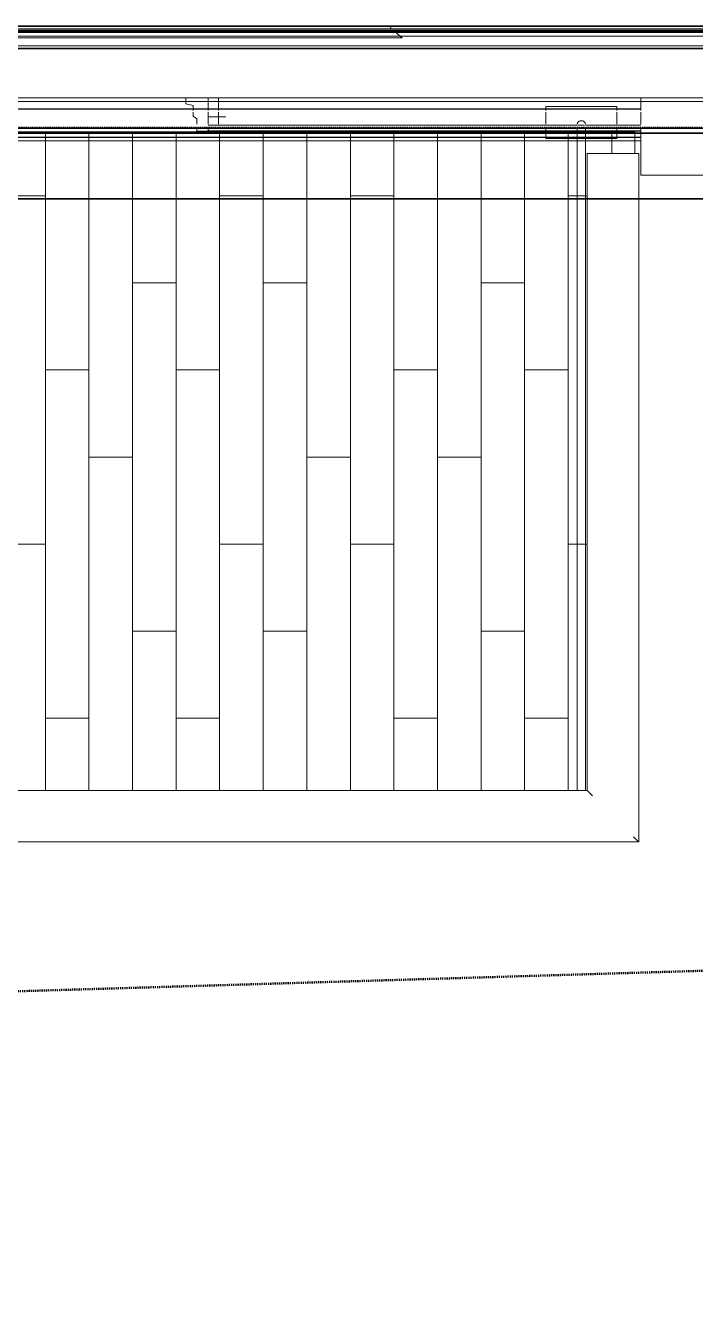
# Model space of a CAD drawing. Header units: inches. Extents: x -4235 to -464, y 9767 to 12269.
# Drawn here: x -3001.4 to -2939.9, y 9871.4 to 9989.6 of the extents above; entities that cross this region are included whole.
import ezdxf

# ---------------------------------------------------------------- set-up
doc = ezdxf.new("R2010")
doc.units = ezdxf.units.IN
doc.header["$MEASUREMENT"] = 0
doc.linetypes.add('Dash 1_16_', pattern=[0.125, 0.0625, -0.0625])
for name, color, linetype, lineweight in [('A-DOOR-1', 31, 'Continuous', 9), ('A-DOOR-FRAM', 31, 'Continuous', 20), ('A-FLOR-1', 192, 'Continuous', 9), ('A-FLOR-HRAL', 11, 'Continuous', 9), ('A-FLOR-PATT-1', 9, 'Continuous', 9), ('A-GENM', 5, 'Continuous', 9), ('A-ROOF-1', 10, 'Dash 1_16_', 9), ('A-WALL-1', 113, 'Continuous', 9), ('C-PROP-LINE-1', 91, 'Dash 1_16_', 50)]:
    doc.layers.add(name, color=color, linetype=linetype, lineweight=lineweight)

# ---------------------------------------------------------------- blocks, each defined once
blk = doc.blocks.new('Basic Wall _ EXT - FIBER CEMENT - LARGE - ___-2505169-BACKGROUND - ROOF PLAN')
at = {"layer": 'A-WALL-1'}
for p, q in [((-2984.66, 9981.94), (-2953.64, 9981.94)), ((-2953.64, 9981.94), (-2984.66, 9981.94)), ((-2953.64, 9981.91), (-2984.66, 9981.91)), ((-2953.64, 9981.91), (-2984.66, 9981.91)), ((-2953.64, 9981.94), (-2953.54, 9981.94)), ((-2953.54, 9981.94), (-2953.64, 9981.94)), ((-2953.54, 9981.91), (-2953.64, 9981.91)), ((-2953.54, 9981.91), (-2953.64, 9981.91)), ((-2953.51, 9981.94), (-2953.21, 9981.94)), ((-2953.21, 9981.94), (-2953.51, 9981.94)), ((-2953.21, 9981.91), (-2953.51, 9981.91)), ((-2953.21, 9981.91), (-2953.51, 9981.91)), ((-2953.18, 9981.94), (-2948.1, 9981.94)), ((-2948.1, 9981.94), (-2953.18, 9981.94)), ((-2948.1, 9981.91), (-2953.17, 9981.91)), ((-2948.1, 9981.91), (-2953.17, 9981.91)), ((-2948.06, 9981.94), (-2947.58, 9981.94)), ((-2947.58, 9981.94), (-2948.06, 9981.94)), ((-2947.58, 9981.91), (-2948.06, 9981.91)), ((-2947.58, 9981.91), (-2948.06, 9981.91)), ((-2947.56, 9981.94), (-2947.26, 9981.94)), ((-2947.26, 9981.94), (-2947.56, 9981.94)), ((-2947.26, 9981.91), (-2947.56, 9981.91)), ((-2947.26, 9981.91), (-2947.56, 9981.91)), ((-2947.25, 9981.94), (-2947.15, 9981.94)), ((-2947.15, 9981.94), (-2947.25, 9981.94)), ((-2947.15, 9981.91), (-2947.25, 9981.91)), ((-2947.15, 9981.91), (-2947.25, 9981.91)), ((-2947.15, 9981.94), (-2944.94, 9981.94)), ((-2944.94, 9981.94), (-2947.15, 9981.94)), ((-2944.94, 9981.91), (-2947.15, 9981.91)), ((-2944.94, 9981.91), (-2947.15, 9981.91)), ((-2953.65, 9979.9), (-2984.66, 9979.9)), ((-2953.65, 9979.9), (-2984.66, 9979.9)), ((-2984.66, 9979.87), (-2953.65, 9979.87)), ((-2953.65, 9979.87), (-2984.66, 9979.87)), ((-2953.56, 9979.9), (-2953.65, 9979.9)), ((-2953.56, 9979.9), (-2953.65, 9979.9)), ((-2953.65, 9979.87), (-2953.56, 9979.87)), ((-2953.56, 9979.87), (-2953.65, 9979.87)), ((-2950.77, 9979.9), (-2953.54, 9979.9)), ((-2950.77, 9979.9), (-2953.54, 9979.9)), ((-2953.54, 9979.87), (-2950.77, 9979.87)), ((-2950.77, 9979.87), (-2953.54, 9979.87)), ((-2950.66, 9979.9), (-2950.72, 9979.9)), ((-2950.66, 9979.9), (-2950.72, 9979.9)), ((-2950.72, 9979.87), (-2950.66, 9979.87)), ((-2950.66, 9979.87), (-2950.72, 9979.87)), ((-2950.6, 9979.9), (-2950.66, 9979.9)), ((-2950.6, 9979.9), (-2950.66, 9979.9)), ((-2950.66, 9979.87), (-2950.59, 9979.87)), ((-2950.59, 9979.87), (-2950.66, 9979.87)), ((-2950.49, 9979.9), (-2950.58, 9979.9)), ((-2950.49, 9979.9), (-2950.58, 9979.9)), ((-2950.58, 9979.87), (-2950.49, 9979.87)), ((-2950.49, 9979.87), (-2950.58, 9979.87)), ((-2950.4, 9979.9), (-2950.49, 9979.9)), ((-2950.4, 9979.9), (-2950.49, 9979.9)), ((-2950.49, 9979.87), (-2950.4, 9979.87)), ((-2950.4, 9979.87), (-2950.49, 9979.87)), ((-2950.3, 9979.9), (-2950.4, 9979.9)), ((-2950.3, 9979.9), (-2950.4, 9979.9)), ((-2950.4, 9979.87), (-2950.3, 9979.87)), ((-2950.3, 9979.87), (-2950.4, 9979.87)), ((-2950.21, 9979.9), (-2950.3, 9979.9)), ((-2950.21, 9979.9), (-2950.3, 9979.9)), ((-2950.3, 9979.87), (-2950.21, 9979.87)), ((-2950.21, 9979.87), (-2950.3, 9979.87)), ((-2950.13, 9979.9), (-2950.21, 9979.9)), ((-2950.13, 9979.9), (-2950.21, 9979.9)), ((-2950.21, 9979.87), (-2950.13, 9979.87)), ((-2950.13, 9979.87), (-2950.21, 9979.87)), ((-2950.07, 9979.9), (-2950.13, 9979.9)), ((-2950.07, 9979.9), (-2950.13, 9979.9)), ((-2950.13, 9979.87), (-2950.07, 9979.87)), ((-2950.07, 9979.87), (-2950.13, 9979.87)), ((-2947.17, 9979.9), (-2950.02, 9979.9)), ((-2947.17, 9979.9), (-2950.02, 9979.9)), ((-2950.02, 9979.87), (-2947.17, 9979.87)), ((-2947.17, 9979.87), (-2950.02, 9979.87)), ((-2944.94, 9979.9), (-2947.15, 9979.9)), ((-2944.94, 9979.9), (-2947.15, 9979.9)), ((-2947.15, 9979.87), (-2944.94, 9979.87)), ((-2944.94, 9979.87), (-2947.15, 9979.87))]:
    blk.add_line(p, q, dxfattribs=at)
blk = doc.blocks.new('Basic Wall _ EXT - FIBER CEMENT - LARGE - ___-2162463-BACKGROUND - ROOF PLAN')
at = {"layer": 'A-WALL-1'}
for p, q in [((-3050.64, 9981.94), (-2953.64, 9981.94)), ((-2953.64, 9981.94), (-3050.64, 9981.94)), ((-2953.64, 9981.91), (-3050.64, 9981.91)), ((-2953.64, 9981.91), (-3050.64, 9981.91)), ((-2953.64, 9981.94), (-2953.54, 9981.94)), ((-2953.54, 9981.94), (-2953.64, 9981.94)), ((-2953.54, 9981.91), (-2953.64, 9981.91)), ((-2953.54, 9981.91), (-2953.64, 9981.91)), ((-2953.51, 9981.94), (-2953.21, 9981.94)), ((-2953.21, 9981.94), (-2953.51, 9981.94)), ((-2953.21, 9981.91), (-2953.51, 9981.91)), ((-2953.21, 9981.91), (-2953.51, 9981.91)), ((-2953.18, 9981.94), (-2948.1, 9981.94)), ((-2948.1, 9981.94), (-2953.18, 9981.94)), ((-2948.1, 9981.91), (-2953.17, 9981.91)), ((-2948.1, 9981.91), (-2953.17, 9981.91)), ((-2948.06, 9981.94), (-2947.58, 9981.94)), ((-2947.58, 9981.94), (-2948.06, 9981.94)), ((-2947.58, 9981.91), (-2948.06, 9981.91)), ((-2947.58, 9981.91), (-2948.06, 9981.91)), ((-2947.56, 9981.94), (-2947.26, 9981.94)), ((-2947.26, 9981.94), (-2947.56, 9981.94)), ((-2947.26, 9981.91), (-2947.56, 9981.91)), ((-2947.26, 9981.91), (-2947.56, 9981.91)), ((-2947.25, 9981.94), (-2947.15, 9981.94)), ((-2947.15, 9981.94), (-2947.25, 9981.94)), ((-2947.15, 9981.91), (-2947.25, 9981.91)), ((-2947.15, 9981.91), (-2947.25, 9981.91)), ((-2947.15, 9981.94), (-2944.94, 9981.94)), ((-2944.94, 9981.94), (-2947.15, 9981.94)), ((-2944.94, 9981.91), (-2947.15, 9981.91)), ((-2944.94, 9981.91), (-2947.15, 9981.91)), ((-2953.65, 9979.32), (-3050.65, 9979.32)), ((-2953.65, 9979.31), (-3050.64, 9979.31)), ((-2953.65, 9979.31), (-3050.64, 9979.31)), ((-2953.65, 9979.3), (-3050.64, 9979.3)), ((-2953.54, 9979.32), (-2953.65, 9979.32)), ((-2953.54, 9979.31), (-2953.65, 9979.31)), ((-2953.54, 9979.31), (-2953.65, 9979.31)), ((-2953.54, 9979.3), (-2953.65, 9979.3)), ((-2953.23, 9979.32), (-2953.54, 9979.32)), ((-2953.22, 9979.31), (-2953.54, 9979.31)), ((-2953.22, 9979.31), (-2953.54, 9979.31)), ((-2953.22, 9979.3), (-2953.54, 9979.3)), ((-2952.72, 9979.32), (-2953.21, 9979.32)), ((-2952.72, 9979.31), (-2953.21, 9979.31)), ((-2952.72, 9979.31), (-2953.21, 9979.31)), ((-2952.71, 9979.3), (-2953.21, 9979.3)), ((-2952.05, 9979.32), (-2952.69, 9979.32)), ((-2952.05, 9979.31), (-2952.69, 9979.31)), ((-2952.05, 9979.31), (-2952.69, 9979.31)), ((-2952.04, 9979.3), (-2952.69, 9979.3)), ((-2951.27, 9979.32), (-2952.02, 9979.32)), ((-2951.27, 9979.31), (-2952.02, 9979.31)), ((-2951.27, 9979.31), (-2952.02, 9979.31)), ((-2951.26, 9979.3), (-2952.02, 9979.3)), ((-2950.77, 9979.32), (-2951.24, 9979.32)), ((-2950.77, 9979.31), (-2951.24, 9979.31)), ((-2950.77, 9979.31), (-2951.24, 9979.31)), ((-2950.77, 9979.3), (-2951.24, 9979.3)), ((-2950.66, 9979.32), (-2950.72, 9979.32)), ((-2950.66, 9979.31), (-2950.72, 9979.31)), ((-2950.66, 9979.31), (-2950.72, 9979.31)), ((-2950.66, 9979.3), (-2950.72, 9979.3)), ((-2950.58, 9979.32), (-2950.66, 9979.32)), ((-2950.58, 9979.31), (-2950.66, 9979.31)), ((-2950.58, 9979.31), (-2950.66, 9979.31)), ((-2950.58, 9979.3), (-2950.66, 9979.3)), ((-2950.49, 9979.32), (-2950.58, 9979.32)), ((-2950.49, 9979.31), (-2950.58, 9979.31)), ((-2950.49, 9979.31), (-2950.58, 9979.31)), ((-2950.49, 9979.3), (-2950.58, 9979.3)), ((-2950.43, 9979.32), (-2950.49, 9979.32)), ((-2950.43, 9979.31), (-2950.49, 9979.31)), ((-2950.43, 9979.31), (-2950.49, 9979.31)), ((-2950.43, 9979.3), (-2950.49, 9979.3)), ((-2950.3, 9979.32), (-2950.4, 9979.32)), ((-2950.3, 9979.31), (-2950.4, 9979.31)), ((-2950.3, 9979.31), (-2950.4, 9979.31)), ((-2950.3, 9979.3), (-2950.4, 9979.3)), ((-2950.21, 9979.32), (-2950.3, 9979.32)), ((-2950.21, 9979.31), (-2950.3, 9979.31)), ((-2950.21, 9979.31), (-2950.3, 9979.31)), ((-2950.21, 9979.3), (-2950.3, 9979.3)), ((-2950.13, 9979.32), (-2950.21, 9979.32)), ((-2950.13, 9979.31), (-2950.21, 9979.31)), ((-2950.13, 9979.31), (-2950.21, 9979.31)), ((-2950.13, 9979.3), (-2950.21, 9979.3)), ((-2950.07, 9979.32), (-2950.13, 9979.32)), ((-2950.07, 9979.31), (-2950.13, 9979.31)), ((-2950.07, 9979.31), (-2950.13, 9979.31)), ((-2950.07, 9979.3), (-2950.13, 9979.3)), ((-2949.59, 9979.32), (-2950.02, 9979.32)), ((-2949.59, 9979.31), (-2950.02, 9979.31)), ((-2949.59, 9979.31), (-2950.02, 9979.31)), ((-2949.58, 9979.3), (-2950.02, 9979.3)), ((-2948.81, 9979.32), (-2949.56, 9979.32)), ((-2948.8, 9979.31), (-2949.56, 9979.31)), ((-2948.8, 9979.31), (-2949.56, 9979.31)), ((-2948.8, 9979.3), (-2949.56, 9979.3)), ((-2948.13, 9979.32), (-2948.77, 9979.32)), ((-2948.13, 9979.31), (-2948.77, 9979.31)), ((-2948.13, 9979.31), (-2948.77, 9979.31)), ((-2948.12, 9979.3), (-2948.77, 9979.3)), ((-2947.6, 9979.32), (-2948.1, 9979.32)), ((-2947.6, 9979.31), (-2948.1, 9979.31)), ((-2947.6, 9979.31), (-2948.1, 9979.31)), ((-2947.6, 9979.3), (-2948.1, 9979.3)), ((-2947.27, 9979.32), (-2947.58, 9979.32)), ((-2947.27, 9979.31), (-2947.58, 9979.31)), ((-2947.27, 9979.31), (-2947.58, 9979.31)), ((-2947.27, 9979.3), (-2947.58, 9979.3)), ((-2947.15, 9979.32), (-2947.26, 9979.32)), ((-2947.15, 9979.31), (-2947.26, 9979.31)), ((-2947.15, 9979.31), (-2947.26, 9979.31)), ((-2947.15, 9979.3), (-2947.26, 9979.3)), ((-2944.94, 9979.32), (-2947.15, 9979.32)), ((-2944.94, 9979.31), (-2947.15, 9979.31)), ((-2944.94, 9979.31), (-2947.15, 9979.31)), ((-2944.94, 9979.3), (-2947.15, 9979.3)), ((-3053.52, 9978.98), (-2950.77, 9978.98)), ((-2953.65, 9979.28), (-3050.64, 9979.28)), ((-2953.65, 9979.28), (-3050.64, 9979.28)), ((-2953.54, 9979.28), (-2953.65, 9979.28)), ((-2953.54, 9979.28), (-2953.65, 9979.28)), ((-2953.22, 9979.28), (-2953.54, 9979.28)), ((-2953.22, 9979.28), (-2953.54, 9979.28)), ((-2952.71, 9979.28), (-2953.21, 9979.28)), ((-2952.71, 9979.28), (-2953.21, 9979.28)), ((-2952.04, 9979.28), (-2952.69, 9979.28)), ((-2952.04, 9979.28), (-2952.69, 9979.28)), ((-2951.26, 9979.28), (-2952.02, 9979.28)), ((-2951.26, 9979.28), (-2952.02, 9979.28)), ((-2950.77, 9979.28), (-2951.24, 9979.28)), ((-2950.77, 9979.28), (-2951.24, 9979.28)), ((-2950.66, 9979.28), (-2950.72, 9979.28)), ((-2950.66, 9979.28), (-2950.72, 9979.28)), ((-2950.72, 9978.98), (-2950.66, 9978.98)), ((-2950.58, 9979.28), (-2950.66, 9979.28)), ((-2950.58, 9979.28), (-2950.66, 9979.28)), ((-2950.66, 9978.98), (-2950.58, 9978.98)), ((-2950.49, 9979.28), (-2950.58, 9979.28)), ((-2950.49, 9979.28), (-2950.58, 9979.28)), ((-2950.58, 9978.98), (-2950.49, 9978.98)), ((-2950.42, 9979.28), (-2950.49, 9979.28)), ((-2950.42, 9979.28), (-2950.49, 9979.28)), ((-2950.49, 9978.98), (-2950.4, 9978.98)), ((-2950.3, 9979.28), (-2950.4, 9979.28)), ((-2950.3, 9979.28), (-2950.4, 9979.28)), ((-2950.39, 9978.98), (-2950.3, 9978.98)), ((-2950.21, 9979.28), (-2950.3, 9979.28)), ((-2950.21, 9979.28), (-2950.3, 9979.28)), ((-2950.3, 9978.98), (-2950.21, 9978.98)), ((-2950.13, 9979.28), (-2950.21, 9979.28)), ((-2950.13, 9979.28), (-2950.21, 9979.28)), ((-2950.21, 9978.98), (-2950.13, 9978.98)), ((-2950.07, 9979.28), (-2950.13, 9979.28)), ((-2950.07, 9979.28), (-2950.13, 9979.28)), ((-2950.13, 9978.98), (-2950.07, 9978.98)), ((-2949.58, 9979.28), (-2950.02, 9979.28)), ((-2949.58, 9979.28), (-2950.02, 9979.28)), ((-2950.02, 9978.98), (-2944.94, 9978.98)), ((-2948.79, 9979.28), (-2949.56, 9979.28)), ((-2948.79, 9979.28), (-2949.56, 9979.28)), ((-2948.12, 9979.28), (-2948.77, 9979.28)), ((-2948.12, 9979.28), (-2948.77, 9979.28)), ((-2947.6, 9979.28), (-2948.1, 9979.28)), ((-2947.6, 9979.28), (-2948.1, 9979.28)), ((-2947.27, 9979.28), (-2947.58, 9979.28)), ((-2947.27, 9979.28), (-2947.58, 9979.28)), ((-2947.15, 9979.28), (-2947.26, 9979.28)), ((-2947.15, 9979.28), (-2947.26, 9979.28)), ((-2944.94, 9979.28), (-2947.15, 9979.28)), ((-2944.94, 9979.28), (-2947.15, 9979.28))]:
    blk.add_line(p, q, dxfattribs=at)
blk = doc.blocks.new('Basic Wall _ EXT - FIBER CEMENT - SMALL - ___-2145937-BACKGROUND - ROOF PLAN')
at = {"layer": 'A-WALL-1'}
for p, q in [((-2077.05, 9988.94), (-3851.97, 9988.94)), ((-2077.1, 9988.99), (-3851.93, 9988.99)), ((-2077.11, 9989), (-3851.92, 9989)), ((-2077.18, 9989.07), (-3851.85, 9989.07)), ((-2077.17, 9989.06), (-3851.85, 9989.06)), ((-2077.17, 9989.06), (-3851.85, 9989.06)), ((-2077.2, 9989.09), (-3851.82, 9989.09)), ((-2077.24, 9989.13), (-3851.78, 9989.13)), ((-2077.25, 9989.14), (-3851.77, 9989.14)), ((-2077.4, 9989.29), (-3851.63, 9989.29)), ((-2077.6, 9989.49), (-3851.42, 9989.49)), ((-2077.67, 9989.56), (-3851.35, 9989.56)), ((-3853.2, 9987.72), (-2075.83, 9987.72)), ((-2075.83, 9987.72), (-3853.2, 9987.72)), ((-3852.33, 9988.59), (-2076.7, 9988.59)), ((-2076.7, 9988.59), (-3852.33, 9988.59)), ((-2075.54, 9987.44), (-3853.48, 9987.44)), ((-2075.54, 9987.44), (-3853.48, 9987.44)), ((-2075.62, 9987.51), (-3853.4, 9987.51)), ((-2075.62, 9987.51), (-3853.4, 9987.51)), ((-2070.72, 9982.61), (-3858.3, 9982.61)), ((-2070.72, 9982.61), (-3858.3, 9982.61)), ((-2067.77, 9979.66), (-3861.25, 9979.66)), ((-2067.84, 9979.73), (-3861.19, 9979.73)), ((-3860.81, 9980.11), (-2068.22, 9980.11)), ((-2068.29, 9980.19), (-3860.73, 9980.19)), ((-2068.29, 9980.19), (-3860.73, 9980.19)), ((-3867.29, 9973.63), (-2061.73, 9973.63)), ((-2061.73, 9973.63), (-3867.29, 9973.63)), ((-2061.81, 9973.7), (-3867.21, 9973.7)), ((-2061.81, 9973.7), (-3867.21, 9973.7))]:
    blk.add_line(p, q, dxfattribs=at)
blk = doc.blocks.new('Door-Inswing-Andersen-400_Series-Single - 3_ 0-1_8_ x 6_ 7-1_2_ - 3rd floor-V59-BACKGROUND - ROOF PLAN')
at = {"layer": 'A-DOOR-FRAM'}
for p, q in [((-18.06, -2.01), (-18.06, -1.69)), ((-18.06, -2.01), (-18.06, -1.69)), ((-18.06, -2.69), (-18.06, -2.01)), ((-18.06, -2.69), (-18.06, -2.01)), ((-16, -2.23), (-16.69, -2.39)), ((-16, -1.69), (-16, -2.01)), ((-16, -2.01), (-16, -2.23)), ((16, -1.69), (16, -2.01)), ((16, -2.01), (16, -2.23)), ((16, -2.23), (16.69, -2.39)), ((18.06, -2.01), (18.06, -1.69)), ((18.06, -1.69), (18.06, -2.01)), ((18.06, -2.69), (18.06, -2.01)), ((18.06, -2.01), (18.06, -2.69)), ((-19.69, -3.44), (-18.06, -3.44)), ((-18.06, -2.84), (-18.06, -2.72)), ((-18.06, -2.84), (-18.06, -2.72)), ((-18.06, -4.11), (-18.06, -3)), ((-18.06, -4.11), (-18.06, -3)), ((-16.69, -3.39), (-17.03, -3.63)), ((-16.69, -2.39), (-16.69, -2.69)), ((-16.69, -2.72), (-16.69, -2.84)), ((-16.69, -3), (-16.69, -3.39)), ((16.69, -2.39), (16.69, -2.69)), ((16.69, -2.72), (16.69, -2.84)), ((16.69, -3), (16.69, -3.39)), ((16.69, -3.39), (17.03, -3.63)), ((18.06, -2.84), (18.06, -2.72)), ((18.06, -2.72), (18.06, -2.84)), ((18.06, -4.11), (18.06, -3)), ((18.06, -3), (18.06, -4.11)), ((19.69, -3.44), (18.06, -3.44)), ((-18.06, -4.75), (-18.06, -4.56)), ((-18.06, -4.8), (-18.06, -4.56)), ((-17.03, -3.63), (-17.03, -4.11)), ((-17.03, -4.56), (-17.03, -4.75)), ((17.03, -3.63), (17.03, -4.11)), ((17.03, -4.56), (17.03, -4.75)), ((18.06, -4.75), (18.06, -4.56)), ((18.06, -4.56), (18.06, -4.8)), ((-18.06, -4.75), (-17.03, -4.75)), ((18.06, -4.75), (17.03, -4.75))]:
    blk.add_line(p, q, dxfattribs=at)
blk = doc.blocks.new('Family1 - SCUPPER-V154-BACKGROUND - ROOF PLAN')
at = {"layer": 'A-GENM'}
for p, q in [((-5, 8.81), (5, 8.81)), ((-5, 4.97), (-5, 8.81)), ((5, 8.81), (5, 4.97)), ((-5, 4.56), (-5, 4.97)), ((5, 4.97), (5, 4.56)), ((-5, 3), (-5, 4.11)), ((5, 4.11), (5, 3)), ((-5, 2.01), (-5, 2.84)), ((5, 2.84), (5, 2.01)), ((-5, 1.69), (-5, 2.01)), ((5, 2.01), (5, 1.69))]:
    blk.add_line(p, q, dxfattribs=at)
blk = doc.blocks.new('Railing - Baluster_01-V160-BACKGROUND - ROOF PLAN')
at = {"layer": 'A-FLOR-HRAL'}
for p, q in [((-0.59, 1.18), (0.59, 1.18)), ((-0.59, 0.59), (-0.59, 1.18)), ((0.59, 1.18), (0.59, 0.59))]:
    blk.add_line(p, q, dxfattribs=at)
blk = doc.blocks.new('Railing - Railing-2700302-BACKGROUND - ROOF PLAN')
at = {"layer": 'A-FLOR-HRAL'}
for p, q in [((-3059.17, 9977.83), (-3059.17, 9973.7)), ((-3059.17, 9977.83), (-3058.7, 9977.83)), ((-3058.7, 9977.83), (-3054.92, 9977.83)), ((-3054.92, 9977.83), (-3054.45, 9977.83)), ((-3054.45, 9973.7), (-3054.45, 9977.83)), ((-2949.85, 9977.83), (-2949.85, 9973.7)), ((-2949.85, 9977.83), (-2949.38, 9977.83)), ((-2949.38, 9977.83), (-2945.6, 9977.83)), ((-2945.6, 9977.83), (-2945.12, 9977.83)), ((-2945.12, 9973.7), (-2945.12, 9977.83)), ((-3059.17, 9973.7), (-3059.17, 9973.63)), ((-3059.17, 9973.63), (-3059.17, 9914.58)), ((-3054.45, 9973.63), (-3054.45, 9973.7)), ((-3054.45, 9919.3), (-3054.45, 9973.63)), ((-2949.85, 9973.7), (-2949.85, 9973.63)), ((-2949.85, 9973.63), (-2949.85, 9919.3)), ((-2945.12, 9973.63), (-2945.12, 9973.7)), ((-2945.12, 9914.58), (-2945.12, 9973.63)), ((-2949.85, 9919.3), (-3054.45, 9919.3)), ((-3059.17, 9914.58), (-2945.12, 9914.58))]:
    blk.add_line(p, q, dxfattribs=at)
for points, knots in [([(-3054.92, 9918.83), (-3054.88, 9918.87), (-3054.82, 9918.93), (-3054.74, 9919.01), (-3054.69, 9919.06), (-3054.66, 9919.09), (-3054.62, 9919.13), (-3054.59, 9919.16), (-3054.57, 9919.18), (-3054.54, 9919.21), (-3054.51, 9919.24), (-3054.48, 9919.27), (-3054.46, 9919.29), (-3054.45, 9919.3), (-3054.45, 9919.3)], [0, 0, 0, 0, 0.166667, 0.25, 0.333333, 0.375, 0.416667, 0.5, 0.541667, 0.583333, 0.666667, 0.75, 0.833333, 1, 1, 1, 1]), ([(-2949.38, 9918.83), (-2949.42, 9918.87), (-2949.48, 9918.93), (-2949.56, 9919.01), (-2949.6, 9919.06), (-2949.64, 9919.09), (-2949.67, 9919.13), (-2949.7, 9919.16), (-2949.73, 9919.18), (-2949.76, 9919.21), (-2949.79, 9919.24), (-2949.81, 9919.27), (-2949.84, 9919.29), (-2949.85, 9919.3), (-2949.85, 9919.3)], [0, 0, 0, 0, 0.166667, 0.25, 0.333333, 0.375, 0.416667, 0.5, 0.541667, 0.583333, 0.666667, 0.75, 0.833333, 1, 1, 1, 1]), ([(-3059.17, 9914.58), (-3059.17, 9914.58), (-3059.16, 9914.59), (-3059.14, 9914.61), (-3059.11, 9914.64), (-3059.08, 9914.67), (-3059.06, 9914.69), (-3059.03, 9914.72), (-3058.99, 9914.76), (-3058.95, 9914.8), (-3058.91, 9914.84), (-3058.87, 9914.88), (-3058.8, 9914.95), (-3058.74, 9915.01), (-3058.7, 9915.05)], [0, 0, 0, 0, 0.166667, 0.25, 0.333333, 0.416667, 0.458333, 0.5, 0.583333, 0.666667, 0.708333, 0.75, 0.833333, 1, 1, 1, 1]), ([(-2945.12, 9914.58), (-2945.12, 9914.58), (-2945.13, 9914.59), (-2945.16, 9914.61), (-2945.19, 9914.64), (-2945.21, 9914.67), (-2945.24, 9914.69), (-2945.27, 9914.72), (-2945.31, 9914.76), (-2945.35, 9914.8), (-2945.39, 9914.84), (-2945.42, 9914.88), (-2945.49, 9914.95), (-2945.55, 9915.01), (-2945.6, 9915.05)], [0, 0, 0, 0, 0.166667, 0.25, 0.333333, 0.416667, 0.458333, 0.5, 0.583333, 0.666667, 0.708333, 0.75, 0.833333, 1, 1, 1, 1])]:
    blk.add_open_spline(points, degree=3, knots=knots, dxfattribs=at)
blk.add_blockref('Railing - Baluster_01-V160-BACKGROUND - ROOF PLAN', (-3056.81, 9977.24))
blk = doc.blocks.new('Walls 52 - Walls 1-2573848-BACKGROUND - ROOF PLAN')
at = {"layer": 'A-WALL-1'}
for p, q in [((-2953.65, 9982.13), (-2953.65, 9981.79)), ((-2953.65, 9982.13), (-2953.54, 9982.13)), ((-2953.21, 9982.13), (-2953.65, 9982.13)), ((-2953.54, 9982.13), (-2952.69, 9982.13)), ((-2952.69, 9982.13), (-2953.21, 9982.13)), ((-2952.69, 9982.13), (-2952.02, 9982.13)), ((-2952.02, 9982.13), (-2952.69, 9982.13)), ((-2952.02, 9982.13), (-2948.77, 9982.13)), ((-2951.24, 9982.13), (-2952.02, 9982.13)), ((-2950.4, 9982.13), (-2951.24, 9982.13)), ((-2949.56, 9982.13), (-2950.4, 9982.13)), ((-2948.77, 9982.13), (-2949.56, 9982.13)), ((-2948.77, 9982.13), (-2947.15, 9982.13)), ((-2948.1, 9982.13), (-2948.77, 9982.13)), ((-2947.58, 9982.13), (-2948.1, 9982.13)), ((-2947.26, 9982.13), (-2947.58, 9982.13)), ((-2947.15, 9982.13), (-2947.26, 9982.13)), ((-2947.15, 9981.79), (-2947.15, 9982.13)), ((-2953.65, 9981.62), (-2953.65, 9980.52)), ((-2947.15, 9980.52), (-2947.15, 9981.62)), ((-2953.65, 9980.07), (-2953.65, 9979.66)), ((-2953.65, 9979.66), (-2953.65, 9979.2)), ((-2950.77, 9980.07), (-2950.77, 9979.66)), ((-2950.77, 9979.66), (-2950.77, 9979.2)), ((-2950.02, 9979.66), (-2950.02, 9980.07)), ((-2950.02, 9979.2), (-2950.02, 9979.66)), ((-2947.15, 9979.66), (-2947.15, 9980.07)), ((-2947.15, 9979.2), (-2947.15, 9979.66)), ((-2953.65, 9979.2), (-2953.21, 9979.2)), ((-2947.15, 9979.2), (-2953.65, 9979.2)), ((-2953.21, 9979.2), (-2950.77, 9979.2)), ((-2950.77, 9979.2), (-2950.77, 9973.7)), ((-2950.72, 9979.2), (-2950.66, 9979.2)), ((-2950.66, 9979.2), (-2950.59, 9979.2)), ((-2950.58, 9979.2), (-2950.49, 9979.2)), ((-2950.49, 9979.2), (-2950.4, 9979.2)), ((-2950.4, 9979.2), (-2950.3, 9979.2)), ((-2950.3, 9979.2), (-2950.21, 9979.2)), ((-2950.21, 9979.2), (-2950.13, 9979.2)), ((-2950.13, 9979.2), (-2950.07, 9979.2)), ((-2950.02, 9973.7), (-2950.02, 9979.2)), ((-2950.02, 9979.2), (-2948.1, 9979.2)), ((-2948.1, 9979.2), (-2947.58, 9979.2)), ((-2947.58, 9979.2), (-2947.26, 9979.2)), ((-2947.26, 9979.2), (-2947.15, 9979.2)), ((-2950.77, 9973.7), (-2950.77, 9973.63)), ((-2950.77, 9973.63), (-2950.77, 9919.3)), ((-2950.02, 9973.63), (-2950.02, 9973.7)), ((-2950.02, 9919.3), (-2950.02, 9973.63))]:
    blk.add_line(p, q, dxfattribs=at)
for start_param, end_param in [(2.879793, 3.109327), (2.617994, 2.879793), (2.356194, 2.617994), (1.832596, 2.356194), (1.570796, 1.832596), (1.308997, 1.570796), (1.047198, 1.308997), (0.785398, 1.047198), (0.032265, 0.785398), (4.213302, 4.41373), (4.45059, 4.587024), (4.837754, 4.974188), (5.011, 5.211476)]:
    blk.add_ellipse((-2950.4, 9980.51), major_axis=(0.375, 0), ratio=0.86769, start_param=start_param, end_param=end_param, dxfattribs=at)
blk = doc.blocks.new('Family - ___-2835860-BACKGROUND - ROOF PLAN')
at = {"layer": 'C-PROP-LINE-1'}
blk.add_line((-2636.92, 9980.19), (-3860.72, 9980.19), dxfattribs=at)
blk = doc.blocks.new('Family - ___-2835932-BACKGROUND - ROOF PLAN')
at = {"layer": 'C-PROP-LINE-1'}
blk.add_line((-2067.92, 9980.19), (-3860.72, 9980.19), dxfattribs=at)
blk = doc.blocks.new('Family - ___-2855424-BACKGROUND - ROOF PLAN')
at = {"layer": 'C-PROP-LINE-1'}
blk.add_line((-3987.11, 9871.38), (-600.6, 9972.76), dxfattribs=at)

msp = doc.modelspace()

# ---------------------------------------------------------------- hatches: boundary and pattern name
at = {"layer": 'A-FLOR-PATT-1'}
h = msp.add_hatch(dxfattribs=at)
h.set_pattern_fill('FP_41', color=256, style=0, pattern_type=2)
h.set_pattern_definition([(90, (-2283.613, 11021.939), (-4, 2e-16), []), (180, (-2283.613, 11021.939), (-8, -8), [4, -28]), (180, (-2287.613, 11037.939), (-8, -8), [4, -28])])
h.paths.add_polyline_path([(-3054.27, 9919.3), (-2949.85, 9919.3), (-2949.83, 9977.83), (-2945.49, 9977.83), (-2945.49, 9979.83), (-3058.81, 9979.83), (-3058.81, 9977.83), (-3057.4, 9977.83), (-3057.4, 9978.42), (-3056.22, 9978.42), (-3056.22, 9977.83), (-3054.45, 9977.83), (-3054.41, 9919.3)], flags=0)

# ---------------------------------------------------------------- linework, layer by layer
at = {"layer": 'A-FLOR-1'}
for p, q in [((-2953.56, 9979.83), (-3050.64, 9979.83)), ((-2950.77, 9979.83), (-2953.54, 9979.83)), ((-2950.66, 9979.83), (-2950.72, 9979.83)), ((-2950.58, 9979.83), (-2950.66, 9979.83)), ((-2950.49, 9979.83), (-2950.58, 9979.83)), ((-2950.4, 9979.83), (-2950.49, 9979.83)), ((-2950.3, 9979.83), (-2950.4, 9979.83)), ((-2950.21, 9979.83), (-2950.3, 9979.83)), ((-2950.13, 9979.83), (-2950.21, 9979.83)), ((-2950.07, 9979.83), (-2950.13, 9979.83)), ((-2947.17, 9979.83), (-2950.02, 9979.83)), ((-2945.49, 9979.83), (-2947.15, 9979.83)), ((-2945.49, 9979.32), (-2945.49, 9979.83)), ((-2945.49, 9979.06), (-2945.49, 9979.28)), ((-2945.49, 9977.83), (-2945.49, 9979))]:
    msp.add_line(p, q, dxfattribs=at)
at = {"layer": 'A-ROOF-1'}
for p, q in [((-2967.95, 9989.4), (-2967.86, 9989.33)), ((-2967.36, 9988.89), (-2966.85, 9988.44)), ((-3851.85, 9982.94), (-2076.17, 9982.94))]:
    msp.add_line(p, q, dxfattribs=at)
at = {"layer": 'A-WALL-1'}
for p, q in [((-3851.85, 9989.06), (-2077.17, 9989.06)), ((-2966.85, 9988.44), (-2967.36, 9988.89)), ((-3274.24, 9988.44), (-2966.85, 9988.44)), ((-2076.17, 9982.94), (-3851.85, 9982.94)), ((-2984.66, 9981.94), (-2984.66, 9982.94)), ((-2983.71, 9982.94), (-2983.71, 9981.94)), ((-2944.94, 9982.94), (-2944.94, 9981.79)), ((-2984.66, 9981.79), (-2984.66, 9981.91)), ((-2983.71, 9981.91), (-2983.71, 9981.79)), ((-2984.66, 9980.52), (-2984.66, 9981.62)), ((-2983.71, 9981.19), (-2984.66, 9981.19)), ((-2983.71, 9980.52), (-2983.71, 9981.62)), ((-2944.94, 9981.62), (-2944.94, 9980.52)), ((-2068.3, 9980.19), (-3860.72, 9980.19)), ((-2984.66, 9980.44), (-2950.77, 9980.44)), ((-2950.72, 9980.44), (-2950.1, 9980.44)), ((-2950.02, 9980.44), (-2944.94, 9980.44))]:
    msp.add_line(p, q, dxfattribs=at)

# ---------------------------------------------------------------- block references
at = {"layer": 'A-DOOR-1'}
msp.add_blockref('Door-Inswing-Andersen-400_Series-Single - 3_ 0-1_8_ x 6_ 7-1_2_ - 3rd floor-V59-BACKGROUND - ROOF PLAN', (-3002.72, 9984.63), dxfattribs=at)
at = {"layer": 'A-FLOR-HRAL'}
msp.add_blockref('Railing - Railing-2700302-BACKGROUND - ROOF PLAN', (0, 0), dxfattribs=at)
at = {"layer": 'A-GENM', "rotation": 180}
msp.add_blockref('Family1 - SCUPPER-V154-BACKGROUND - ROOF PLAN', (-2939.94, 9984.63), dxfattribs=at)
at = {"layer": 'A-WALL-1'}
for name in ['Basic Wall _ EXT - FIBER CEMENT - SMALL - ___-2145937-BACKGROUND - ROOF PLAN', 'Basic Wall _ EXT - FIBER CEMENT - LARGE - ___-2162463-BACKGROUND - ROOF PLAN', 'Basic Wall _ EXT - FIBER CEMENT - LARGE - ___-2505169-BACKGROUND - ROOF PLAN', 'Walls 52 - Walls 1-2573848-BACKGROUND - ROOF PLAN']:
    msp.add_blockref(name, (0, 0), dxfattribs=at)
at = {"layer": 'C-PROP-LINE-1'}
for name in ['Family - ___-2835860-BACKGROUND - ROOF PLAN', 'Family - ___-2835932-BACKGROUND - ROOF PLAN', 'Family - ___-2855424-BACKGROUND - ROOF PLAN']:
    msp.add_blockref(name, (0, 0), dxfattribs=at)

doc.saveas('drawing.dxf')
